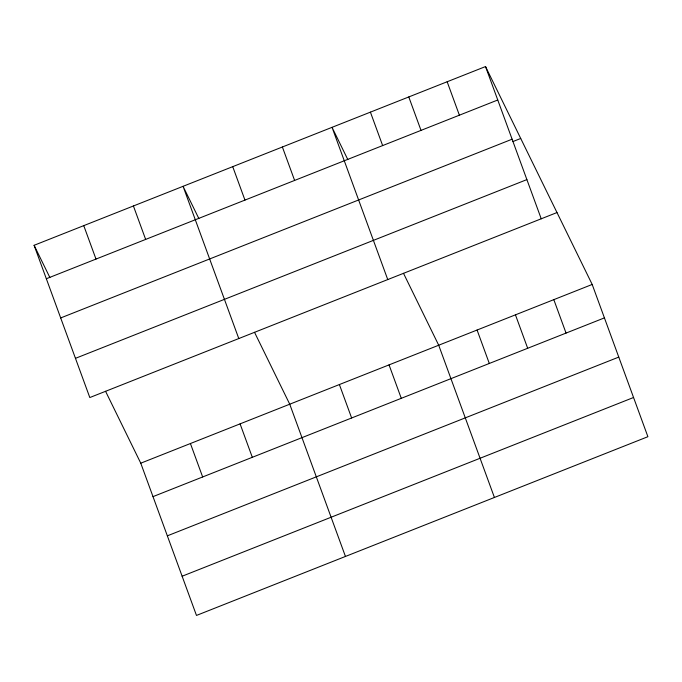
<?xml version="1.0" encoding="UTF-8"?>
<svg xmlns="http://www.w3.org/2000/svg" width="682" height="682" viewBox="0 0 682 682"><rect width="100%" height="100%" fill="white"/><g stroke="black" fill="none" stroke-linecap="round" stroke-linejoin="round"><path stroke-width="1.02" d="M556.989 212.554L89.811 397.546L34.1 245.298L485.524 66.563L592.189 284.454L647.9 436.702L196.476 615.437L140.765 463.189L105.565 391.289M46.333 278.742L497.758 99.998M60.681 317.948L512.105 139.205M512.847 141.583L520.724 138.463M75.463 358.34L526.888 179.605M140.765 463.189L592.189 284.454M152.998 496.632L604.423 317.889M167.346 535.839L618.77 357.095M182.128 576.23L633.552 397.495M347.829 159.597L332.04 127.338L387.751 279.577M403.505 273.32L438.705 345.228L494.416 497.468M198.863 218.581L183.066 186.322L238.785 338.562M254.531 332.305L289.739 404.213L345.45 556.452M34.1 245.298L49.897 277.565M485.524 66.563L541.235 218.811M553.818 299.645L566.051 333.08M447.153 81.755L459.387 115.19M515.447 314.837L527.68 348.272M408.782 96.946L421.016 130.381M477.076 330.028L489.309 363.472M370.411 112.138L382.645 145.581M389.047 364.887L401.28 398.322M282.382 146.997L294.615 180.432M339.389 384.546L351.631 417.981M232.724 166.655L244.957 200.09M240.081 423.872L252.314 457.307M133.416 205.981L145.65 239.416M190.423 443.53L202.656 476.965M83.758 225.64L95.992 259.075"/></g></svg>
